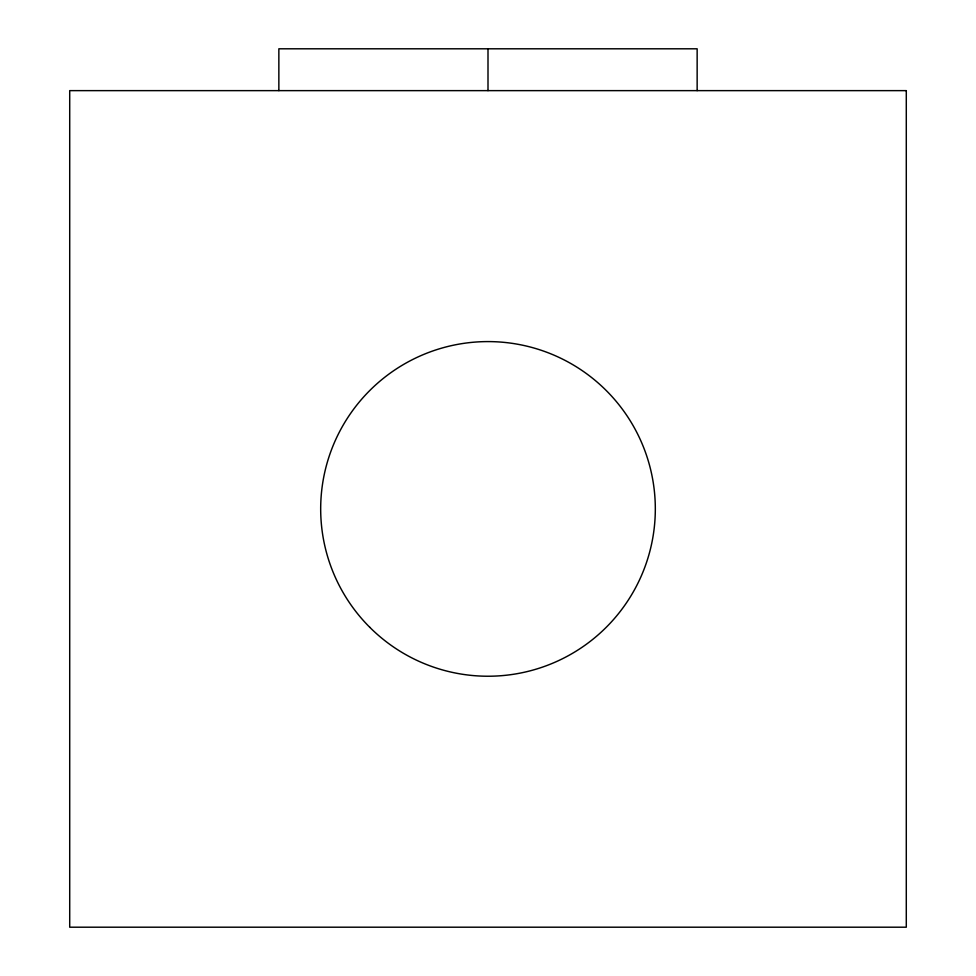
<?xml version="1.0" encoding="UTF-8"?>
<svg xmlns="http://www.w3.org/2000/svg" width="976" height="976" viewBox="0 0 976 976"><rect width="100%" height="100%" fill="white"/><g stroke="black" fill="none" stroke-linecap="round" stroke-linejoin="round"><path stroke-width="1.46" d="M697.145 90.634L697.145 48.8L278.855 48.8L278.855 90.634M488 48.8L488 90.634M906.289 90.634L69.711 90.634L69.711 927.2L906.289 927.2L906.289 90.634M369.697 627.226A167.311 167.311 0 0 0 649.613 552.221A167.311 167.311 0 0 0 444.69 347.297A167.311 167.311 0 0 0 369.697 627.226"/></g></svg>
